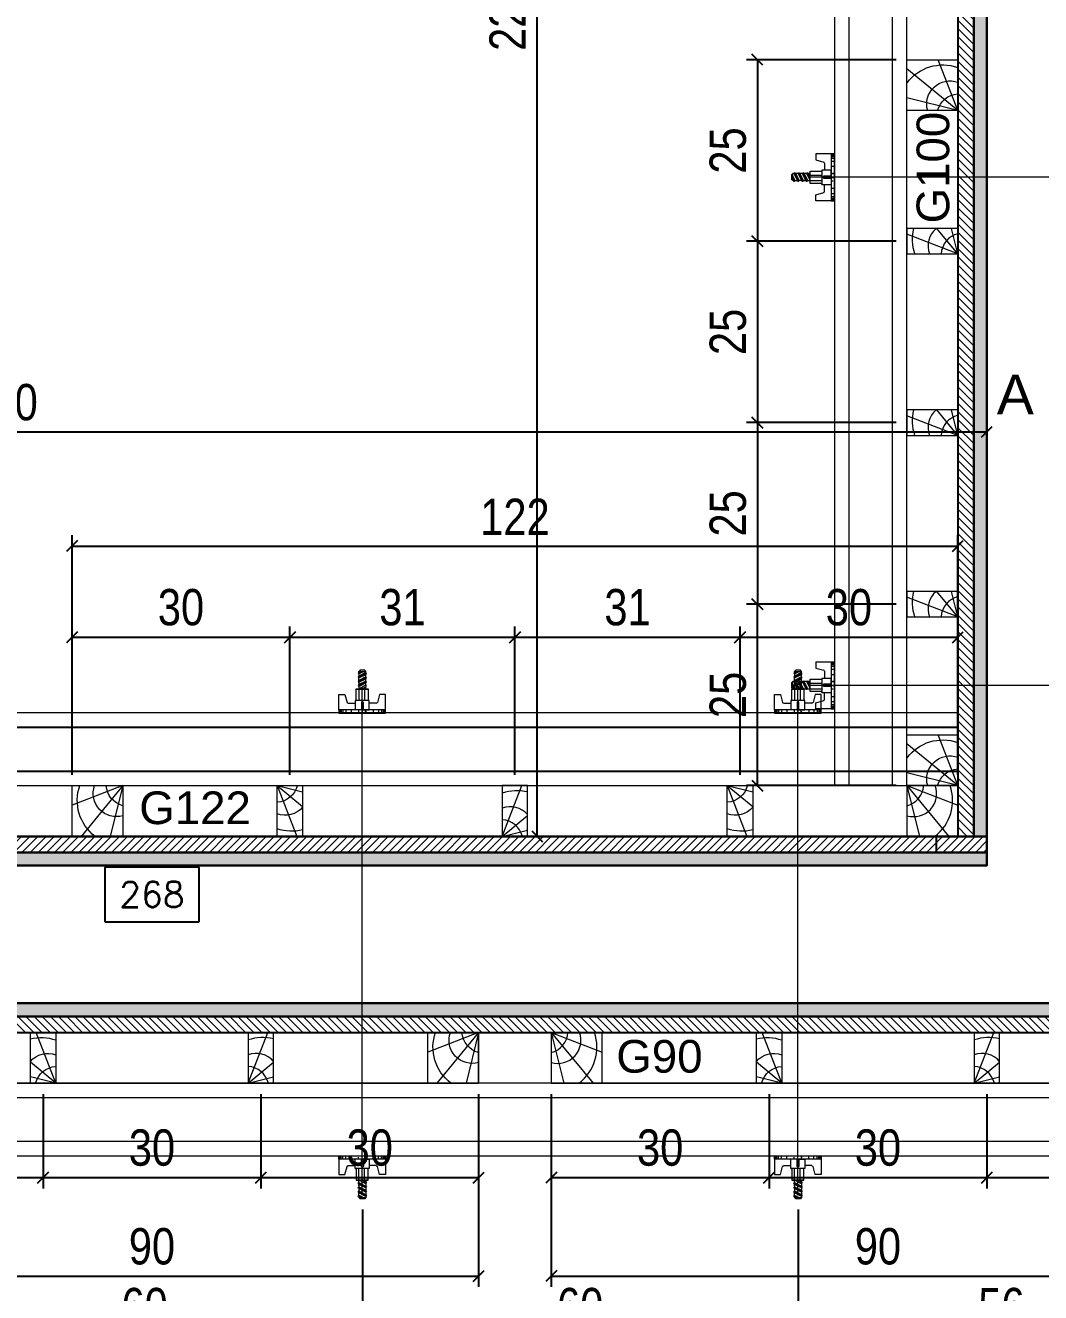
# Model space of a CAD drawing. Extents: x 2949 to 9203, y -16089 to 12527.
# Drawn here: x 5235.4 to 5515.1, y -9994.6 to -9645.4 of the extents above; entities that cross this region are included whole.
import ezdxf
from ezdxf.enums import TextEntityAlignment as Align

# ---------------------------------------------------------------- set-up
doc = ezdxf.new("R2010")
doc.units = 0
for name, color, linetype, lineweight in [('CONCRETO', 251, 'Continuous', 25), ('Hachura', 251, 'Continuous', 9), ('Madeira', 126, 'Continuous', 18), ('Perfil Metálico', 224, 'Continuous', 18), ('Texto Seção', 7, 'Continuous', 15)]:
    doc.layers.add(name, color=color, linetype=linetype, lineweight=lineweight)
for name, color, linetype in [('COTA', 241, 'Continuous'), ('MEIO_PONT', 93, 'Continuous'), ('Painéis', 200, 'Continuous'), ('SARRAFO', 251, 'Continuous'), ('TEXTO_GERAL', 7, 'Continuous')]:
    doc.layers.add(name, color=color, linetype=linetype)
doc.styles.add('ARIAL', font='arial.ttf')
doc.styles.add('COTA TECNICA 2X', font='techl___.ttf', dxfattribs={"height": 10})
doc.styles.add('ROMANS', font='romans.shx')
doc.styles.add('SANSSERIF', font='sas_____.pfb')
doc.dimstyles.new('Cota Seção interna', dxfattribs={"dimtxt": 7, "dimasz": 6, "dimexe": 0.18, "dimexo": 2, "dimgap": -4, "dimtad": 3, "dimdec": 1, "dimlfac": 0.5, "dimzin": 12, "dimdsep": 46, "dimtxsty": 'ROMANS', "dimblk": 'ARCHTICK', "dimcen": 0.09, "dimse1": 1, "dimse2": 1, "dimsd1": 1, "dimsd2": 1, "dimclrd": 180, "dimclre": 5, "dimclrt": 1, "dimadec": 0, "dimazin": 3, "dimtfac": 1, "dimtdec": 1, "dimtofl": 0, "dimtmove": 0, "dimatfit": 3, "dimldrblk": 'ARCHTICK', "dimfxl": 1, "dimtolj": 1, "dimtzin": 0, "dimarcsym": 0})
doc.dimstyles.new('SECAO PILAR', dxfattribs={"dimtxt": 10, "dimasz": 3, "dimexe": 3, "dimexo": 3, "dimgap": 3, "dimtad": 1, "dimdec": 1, "dimlfac": 0.5, "dimzin": 12, "dimdsep": 46, "dimtxsty": 'COTA TECNICA 2X', "dimblk1": 'OBLIQUE', "dimblk2": 'OBLIQUE', "dimsah": 1, "dimcen": 0.9, "dimclrd": 256, "dimclre": 256, "dimclrt": 256, "dimadec": 1, "dimazin": 3, "dimtfac": 1, "dimtdec": 1, "dimtmove": 0, "dimatfit": 3, "dimfxl": 1, "dimtolj": 1, "dimtzin": 12, "dimarcsym": 0})

# ---------------------------------------------------------------- blocks, each defined once
blk = doc.blocks.new('*D2998')
at = {"layer": 'COTA', "color": 180, "lineweight": -2, "transparency": 16777216}
for p, q in [((5283.3, -9877.39), (5257.3, -9877.39)), ((5257.3, -9877.39), (5257.3, -9892.39)), ((5283.3, -9892.39), (5283.3, -9877.39)), ((5257.3, -9892.39), (5283.3, -9892.39))]:
    blk.add_line(p, q, dxfattribs=at)
at = {"layer": 'Defpoints', "color": 0, "transparency": 16777216}
for p in [(5002.3, -9896.39), (5002.3, -9914.88), (5538.3, -9914.88)]:
    blk.add_point(p, dxfattribs=at)
at = {"layer": 'COTA', "color": 1, "transparency": 16777216, "insert": (5270.3, -9884.89), "char_height": 7, "attachment_point": 5, "style": 'ROMANS'}
blk.add_mtext('\\A1;268', dxfattribs=at)
blk = doc.blocks.new('_ArchTick')
at = {"color": 0, "linetype": 'ByBlock', "const_width": 0.15}
blk.add_lwpolyline([(-0.5, -0.5), (0.5, 0.5)], dxfattribs=at)
blk = doc.blocks.new('_Oblique')
at = {"color": 0, "linetype": 'ByBlock', "lineweight": -2}
blk.add_line((-0.5, -0.5), (0.5, 0.5), dxfattribs=at)
blk = doc.blocks.new('*D2985')
at = {"layer": 'COTA', "lineweight": -2, "transparency": 16777216}
for p, q in [((4980.3, -9925.88), (4980.3, -10027.03)), ((5560.3, -9925.88), (5560.3, -10027.03)), ((5560.3, -10024.03), (4980.3, -10024.03))]:
    blk.add_line(p, q, dxfattribs=at)
at = {"layer": 'Defpoints', "color": 0, "transparency": 16777216}
for p in [(4980.3, -9922.88), (5560.3, -9922.88), (4980.3, -10024.03)]:
    blk.add_point(p, dxfattribs=at)
at = {"layer": 'COTA', "lineweight": -2, "transparency": 16777216, "xscale": 3, "yscale": 3, "zscale": 3, "rotation": 180}
blk.add_blockref('_Oblique', (4980.3, -10024.03), dxfattribs=at)
at = {"layer": 'COTA', "lineweight": -2, "transparency": 16777216, "xscale": 3, "yscale": 3, "zscale": 3}
blk.add_blockref('_Oblique', (5560.3, -10024.03), dxfattribs=at)
at = {"layer": 'COTA', "transparency": 16777216, "insert": (5270.3, -10015.89), "char_height": 10, "attachment_point": 5, "style": 'COTA TECNICA 2X'}
blk.add_mtext('\\A1;290 PAINEL', dxfattribs=at)
blk = doc.blocks.new('*D2986')
at = {"layer": 'COTA', "lineweight": -2, "transparency": 16777216}
for p, q in [((4980.3, -9865.88), (4980.3, -9754.4)), ((5500.3, -9865.88), (5500.3, -9754.4)), ((4980.3, -9757.4), (5500.3, -9757.4))]:
    blk.add_line(p, q, dxfattribs=at)
at = {"layer": 'Defpoints', "color": 0, "transparency": 16777216}
for p in [(5500.3, -9757.4), (4980.3, -9868.88), (5500.3, -9868.88)]:
    blk.add_point(p, dxfattribs=at)
at = {"layer": 'COTA', "lineweight": -2, "transparency": 16777216, "xscale": 3, "yscale": 3, "zscale": 3, "rotation": 180}
blk.add_blockref('_Oblique', (4980.3, -9757.4), dxfattribs=at)
at = {"layer": 'COTA', "lineweight": -2, "transparency": 16777216, "xscale": 3, "yscale": 3, "zscale": 3}
blk.add_blockref('_Oblique', (5500.3, -9757.4), dxfattribs=at)
at = {"layer": 'COTA', "transparency": 16777216, "insert": (5229.3, -9749.3), "char_height": 10, "attachment_point": 5, "style": 'COTA TECNICA 2X'}
blk.add_mtext('\\A1;260', dxfattribs=at)
blk = doc.blocks.new('*D2988')
at = {"layer": 'COTA', "lineweight": -2, "transparency": 16777216}
for p, q in [((5497.3, -9416.88), (5373.43, -9416.88)), ((5376.43, -9868.88), (5376.43, -9416.88)), ((5497.3, -9868.88), (5373.43, -9868.88))]:
    blk.add_line(p, q, dxfattribs=at)
at = {"layer": 'Defpoints', "color": 0, "transparency": 16777216}
for p in [(5376.43, -9416.88), (5500.3, -9416.88), (5500.3, -9868.88)]:
    blk.add_point(p, dxfattribs=at)
at = {"layer": 'COTA', "lineweight": -2, "transparency": 16777216, "xscale": 3, "yscale": 3, "zscale": 3}
for p, rotation in [((5376.43, -9416.88), 90), ((5376.43, -9868.88), 270)]:
    blk.add_blockref('_Oblique', p, dxfattribs=dict(at, rotation=rotation))
at = {"layer": 'COTA', "transparency": 16777216, "insert": (5368.33, -9642.88), "char_height": 10, "attachment_point": 5, "rotation": 90, "style": 'COTA TECNICA 2X'}
blk.add_mtext('\\A1;226', dxfattribs=at)
blk = doc.blocks.new('PONTALETE')
at = {"layer": 'Madeira'}
for q in [(2.71, 7), (7, 5.76), (7, 1.74)]:
    blk.add_line((0, 0), q, dxfattribs=at)
blk.add_lwpolyline([(0, 0), (7, 0), (7, 7), (0, 7)], close=True, dxfattribs=at)
for centre, radius, start, end in [((2.04, 0.06), 6.23, 37.2818, 109.0913), ((1.09, 0.9), 3.19, 343.603, 109.9847), ((-0.21, -0.78), 3.09, 14.6322, 86.0383)]:
    blk.add_arc(centre, radius, start, end, dxfattribs=at)
blk = doc.blocks.new('MEIO PONTALETE')
at = {"layer": 'Madeira'}
for q in [(2.71, 7), (3.5, 2.88), (3.5, 0.87)]:
    blk.add_line((0, 0), q, dxfattribs=at)
blk.add_lwpolyline([(0, 0), (3.5, 0), (3.5, 7), (0, 7)], close=True, dxfattribs=at)
for centre, radius, start, end in [((2.04, 0.06), 6.23, 76.4499, 109.0913), ((1.09, 0.9), 3.19, 40.9063, 109.9847), ((-0.21, -0.78), 3.09, 14.6322, 86.0383)]:
    blk.add_arc(centre, radius, start, end, dxfattribs=at)
blk = doc.blocks.new('*D2935')
at = {"layer": 'COTA', "lineweight": -2, "transparency": 16777216}
for p, q in [((5180.3, -9939.88), (5180.3, -9965.91)), ((5240.3, -9939.88), (5240.3, -9965.91)), ((5180.3, -9962.91), (5240.3, -9962.91))]:
    blk.add_line(p, q, dxfattribs=at)
at = {"layer": 'Defpoints', "color": 0, "transparency": 16777216}
for p in [(5180.3, -9936.88), (5240.3, -9936.88), (5240.3, -9962.91)]:
    blk.add_point(p, dxfattribs=at)
at = {"layer": 'COTA', "lineweight": -2, "transparency": 16777216, "xscale": 3, "yscale": 3, "zscale": 3, "rotation": 180}
blk.add_blockref('_Oblique', (5180.3, -9962.91), dxfattribs=at)
at = {"layer": 'COTA', "lineweight": -2, "transparency": 16777216, "xscale": 3, "yscale": 3, "zscale": 3}
blk.add_blockref('_Oblique', (5240.3, -9962.91), dxfattribs=at)
at = {"layer": 'COTA', "transparency": 16777216, "insert": (5210.3, -9954.69), "char_height": 10, "attachment_point": 5, "style": 'COTA TECNICA 2X'}
blk.add_mtext('\\A1;30', dxfattribs=at)
blk = doc.blocks.new('*D2936')
at = {"layer": 'COTA', "lineweight": -2, "transparency": 16777216}
for p, q in [((5240.3, -9939.88), (5240.3, -9965.91)), ((5300.3, -9939.88), (5300.3, -9965.91)), ((5240.3, -9962.91), (5300.3, -9962.91))]:
    blk.add_line(p, q, dxfattribs=at)
at = {"layer": 'Defpoints', "color": 0, "transparency": 16777216}
for p in [(5240.3, -9936.88), (5300.3, -9936.88), (5300.3, -9962.91)]:
    blk.add_point(p, dxfattribs=at)
at = {"layer": 'COTA', "lineweight": -2, "transparency": 16777216, "xscale": 3, "yscale": 3, "zscale": 3, "rotation": 180}
blk.add_blockref('_Oblique', (5240.3, -9962.91), dxfattribs=at)
at = {"layer": 'COTA', "lineweight": -2, "transparency": 16777216, "xscale": 3, "yscale": 3, "zscale": 3}
blk.add_blockref('_Oblique', (5300.3, -9962.91), dxfattribs=at)
at = {"layer": 'COTA', "transparency": 16777216, "insert": (5270.3, -9954.69), "char_height": 10, "attachment_point": 5, "style": 'COTA TECNICA 2X'}
blk.add_mtext('\\A1;30', dxfattribs=at)
blk = doc.blocks.new('*D2937')
at = {"layer": 'COTA', "lineweight": -2, "transparency": 16777216}
for p, q in [((5300.3, -9939.88), (5300.3, -9965.91)), ((5360.3, -9939.88), (5360.3, -9965.91)), ((5300.3, -9962.91), (5360.3, -9962.91))]:
    blk.add_line(p, q, dxfattribs=at)
at = {"layer": 'Defpoints', "color": 0, "transparency": 16777216}
for p in [(5300.3, -9936.88), (5360.3, -9936.88), (5360.3, -9962.91)]:
    blk.add_point(p, dxfattribs=at)
at = {"layer": 'COTA', "lineweight": -2, "transparency": 16777216, "xscale": 3, "yscale": 3, "zscale": 3, "rotation": 180}
blk.add_blockref('_Oblique', (5300.3, -9962.91), dxfattribs=at)
at = {"layer": 'COTA', "lineweight": -2, "transparency": 16777216, "xscale": 3, "yscale": 3, "zscale": 3}
blk.add_blockref('_Oblique', (5360.3, -9962.91), dxfattribs=at)
at = {"layer": 'COTA', "transparency": 16777216, "insert": (5330.3, -9954.69), "char_height": 10, "attachment_point": 5, "style": 'COTA TECNICA 2X'}
blk.add_mtext('\\A1;30', dxfattribs=at)
blk = doc.blocks.new('*D2938')
at = {"layer": 'COTA', "lineweight": -2, "transparency": 16777216}
for p, q in [((5180.3, -9939.88), (5180.3, -9993.02)), ((5360.3, -9939.88), (5360.3, -9993.02)), ((5180.3, -9990.02), (5360.3, -9990.02))]:
    blk.add_line(p, q, dxfattribs=at)
at = {"layer": 'Defpoints', "color": 0, "transparency": 16777216}
for p in [(5180.3, -9936.88), (5360.3, -9936.88), (5360.3, -9990.02)]:
    blk.add_point(p, dxfattribs=at)
at = {"layer": 'COTA', "lineweight": -2, "transparency": 16777216, "xscale": 3, "yscale": 3, "zscale": 3, "rotation": 180}
blk.add_blockref('_Oblique', (5180.3, -9990.02), dxfattribs=at)
at = {"layer": 'COTA', "lineweight": -2, "transparency": 16777216, "xscale": 3, "yscale": 3, "zscale": 3}
blk.add_blockref('_Oblique', (5360.3, -9990.02), dxfattribs=at)
at = {"layer": 'COTA', "transparency": 16777216, "insert": (5270.3, -9981.89), "char_height": 10, "attachment_point": 5, "style": 'COTA TECNICA 2X'}
blk.add_mtext('\\A1;90', dxfattribs=at)
blk = doc.blocks.new('*D2939')
at = {"layer": 'COTA', "lineweight": -2, "transparency": 16777216}
for p, q in [((5380.3, -9939.88), (5380.3, -9965.91)), ((5440.3, -9939.88), (5440.3, -9965.91)), ((5380.3, -9962.91), (5440.3, -9962.91))]:
    blk.add_line(p, q, dxfattribs=at)
at = {"layer": 'Defpoints', "color": 0, "transparency": 16777216}
for p in [(5380.3, -9936.88), (5440.3, -9936.88), (5440.3, -9962.91)]:
    blk.add_point(p, dxfattribs=at)
at = {"layer": 'COTA', "lineweight": -2, "transparency": 16777216, "xscale": 3, "yscale": 3, "zscale": 3, "rotation": 180}
blk.add_blockref('_Oblique', (5380.3, -9962.91), dxfattribs=at)
at = {"layer": 'COTA', "lineweight": -2, "transparency": 16777216, "xscale": 3, "yscale": 3, "zscale": 3}
blk.add_blockref('_Oblique', (5440.3, -9962.91), dxfattribs=at)
at = {"layer": 'COTA', "transparency": 16777216, "insert": (5410.3, -9954.69), "char_height": 10, "attachment_point": 5, "style": 'COTA TECNICA 2X'}
blk.add_mtext('\\A1;30', dxfattribs=at)
blk = doc.blocks.new('*D2940')
at = {"layer": 'COTA', "lineweight": -2, "transparency": 16777216}
for p, q in [((5440.3, -9939.88), (5440.3, -9965.91)), ((5500.3, -9939.88), (5500.3, -9965.91)), ((5440.3, -9962.91), (5500.3, -9962.91))]:
    blk.add_line(p, q, dxfattribs=at)
at = {"layer": 'Defpoints', "color": 0, "transparency": 16777216}
for p in [(5440.3, -9936.88), (5500.3, -9936.88), (5500.3, -9962.91)]:
    blk.add_point(p, dxfattribs=at)
at = {"layer": 'COTA', "lineweight": -2, "transparency": 16777216, "xscale": 3, "yscale": 3, "zscale": 3, "rotation": 180}
blk.add_blockref('_Oblique', (5440.3, -9962.91), dxfattribs=at)
at = {"layer": 'COTA', "lineweight": -2, "transparency": 16777216, "xscale": 3, "yscale": 3, "zscale": 3}
blk.add_blockref('_Oblique', (5500.3, -9962.91), dxfattribs=at)
at = {"layer": 'COTA', "transparency": 16777216, "insert": (5470.3, -9954.69), "char_height": 10, "attachment_point": 5, "style": 'COTA TECNICA 2X'}
blk.add_mtext('\\A1;30', dxfattribs=at)
blk = doc.blocks.new('*D2941')
at = {"layer": 'COTA', "lineweight": -2, "transparency": 16777216}
for p, q in [((5500.3, -9939.88), (5500.3, -9965.91)), ((5560.3, -9939.88), (5560.3, -9965.91)), ((5500.3, -9962.91), (5560.3, -9962.91))]:
    blk.add_line(p, q, dxfattribs=at)
at = {"layer": 'Defpoints', "color": 0, "transparency": 16777216}
for p in [(5500.3, -9936.88), (5560.3, -9936.88), (5560.3, -9962.91)]:
    blk.add_point(p, dxfattribs=at)
at = {"layer": 'COTA', "lineweight": -2, "transparency": 16777216, "xscale": 3, "yscale": 3, "zscale": 3, "rotation": 180}
blk.add_blockref('_Oblique', (5500.3, -9962.91), dxfattribs=at)
at = {"layer": 'COTA', "lineweight": -2, "transparency": 16777216, "xscale": 3, "yscale": 3, "zscale": 3}
blk.add_blockref('_Oblique', (5560.3, -9962.91), dxfattribs=at)
at = {"layer": 'COTA', "transparency": 16777216, "insert": (5530.3, -9954.69), "char_height": 10, "attachment_point": 5, "style": 'COTA TECNICA 2X'}
blk.add_mtext('\\A1;30', dxfattribs=at)
blk = doc.blocks.new('*D2942')
at = {"layer": 'COTA', "lineweight": -2, "transparency": 16777216}
for p, q in [((5380.3, -9939.88), (5380.3, -9993.02)), ((5560.3, -9939.88), (5560.3, -9993.02)), ((5380.3, -9990.02), (5560.3, -9990.02))]:
    blk.add_line(p, q, dxfattribs=at)
at = {"layer": 'Defpoints', "color": 0, "transparency": 16777216}
for p in [(5380.3, -9936.88), (5560.3, -9936.88), (5560.3, -9990.02)]:
    blk.add_point(p, dxfattribs=at)
at = {"layer": 'COTA', "lineweight": -2, "transparency": 16777216, "xscale": 3, "yscale": 3, "zscale": 3, "rotation": 180}
blk.add_blockref('_Oblique', (5380.3, -9990.02), dxfattribs=at)
at = {"layer": 'COTA', "lineweight": -2, "transparency": 16777216, "xscale": 3, "yscale": 3, "zscale": 3}
blk.add_blockref('_Oblique', (5560.3, -9990.02), dxfattribs=at)
at = {"layer": 'COTA', "transparency": 16777216, "insert": (5470.3, -9981.89), "char_height": 10, "attachment_point": 5, "style": 'COTA TECNICA 2X'}
blk.add_mtext('\\A1;90', dxfattribs=at)
blk = doc.blocks.new('*D2943')
at = {"layer": 'COTA', "lineweight": -2, "transparency": 16777216}
for p, q in [((5248.3, -9851.88), (5248.3, -9811.01)), ((5308.3, -9851.88), (5308.3, -9811.01)), ((5248.3, -9814.01), (5308.3, -9814.01))]:
    blk.add_line(p, q, dxfattribs=at)
at = {"layer": 'Defpoints', "color": 0, "transparency": 16777216}
for p in [(5308.3, -9814.01), (5248.3, -9854.88), (5308.3, -9854.88)]:
    blk.add_point(p, dxfattribs=at)
at = {"layer": 'COTA', "lineweight": -2, "transparency": 16777216, "xscale": 3, "yscale": 3, "zscale": 3, "rotation": 180}
blk.add_blockref('_Oblique', (5248.3, -9814.01), dxfattribs=at)
at = {"layer": 'COTA', "lineweight": -2, "transparency": 16777216, "xscale": 3, "yscale": 3, "zscale": 3}
blk.add_blockref('_Oblique', (5308.3, -9814.01), dxfattribs=at)
at = {"layer": 'COTA', "transparency": 16777216, "insert": (5278.3, -9805.79), "char_height": 10, "attachment_point": 5, "style": 'COTA TECNICA 2X'}
blk.add_mtext('\\A1;30', dxfattribs=at)
blk = doc.blocks.new('*D2919')
at = {"layer": 'COTA', "lineweight": -2, "transparency": 16777216}
for p, q in [((5308.3, -9851.88), (5308.3, -9811.01)), ((5370.3, -9851.88), (5370.3, -9811.01)), ((5308.3, -9814.01), (5370.3, -9814.01))]:
    blk.add_line(p, q, dxfattribs=at)
at = {"layer": 'Defpoints', "color": 0, "transparency": 16777216}
for p in [(5370.3, -9814.01), (5308.3, -9854.88), (5370.3, -9854.88)]:
    blk.add_point(p, dxfattribs=at)
at = {"layer": 'COTA', "lineweight": -2, "transparency": 16777216, "xscale": 3, "yscale": 3, "zscale": 3, "rotation": 180}
blk.add_blockref('_Oblique', (5308.3, -9814.01), dxfattribs=at)
at = {"layer": 'COTA', "lineweight": -2, "transparency": 16777216, "xscale": 3, "yscale": 3, "zscale": 3}
blk.add_blockref('_Oblique', (5370.3, -9814.01), dxfattribs=at)
at = {"layer": 'COTA', "transparency": 16777216, "insert": (5339.3, -9805.79), "char_height": 10, "attachment_point": 5, "style": 'COTA TECNICA 2X'}
blk.add_mtext('\\A1;31', dxfattribs=at)
blk = doc.blocks.new('*D2920')
at = {"layer": 'COTA', "lineweight": -2, "transparency": 16777216}
for p, q in [((5370.3, -9851.88), (5370.3, -9811.01)), ((5432.3, -9851.88), (5432.3, -9811.01)), ((5370.3, -9814.01), (5432.3, -9814.01))]:
    blk.add_line(p, q, dxfattribs=at)
at = {"layer": 'Defpoints', "color": 0, "transparency": 16777216}
for p in [(5432.3, -9814.01), (5370.3, -9854.88), (5432.3, -9854.88)]:
    blk.add_point(p, dxfattribs=at)
at = {"layer": 'COTA', "lineweight": -2, "transparency": 16777216, "xscale": 3, "yscale": 3, "zscale": 3, "rotation": 180}
blk.add_blockref('_Oblique', (5370.3, -9814.01), dxfattribs=at)
at = {"layer": 'COTA', "lineweight": -2, "transparency": 16777216, "xscale": 3, "yscale": 3, "zscale": 3}
blk.add_blockref('_Oblique', (5432.3, -9814.01), dxfattribs=at)
at = {"layer": 'COTA', "transparency": 16777216, "insert": (5401.3, -9805.79), "char_height": 10, "attachment_point": 5, "style": 'COTA TECNICA 2X'}
blk.add_mtext('\\A1;31', dxfattribs=at)
blk = doc.blocks.new('*D2921')
at = {"layer": 'COTA', "lineweight": -2, "transparency": 16777216}
for p, q in [((5432.3, -9851.88), (5432.3, -9811.01)), ((5492.3, -9851.88), (5492.3, -9811.01)), ((5432.3, -9814.01), (5492.3, -9814.01))]:
    blk.add_line(p, q, dxfattribs=at)
at = {"layer": 'Defpoints', "color": 0, "transparency": 16777216}
for p in [(5492.3, -9814.01), (5432.3, -9854.88), (5492.3, -9854.88)]:
    blk.add_point(p, dxfattribs=at)
at = {"layer": 'COTA', "lineweight": -2, "transparency": 16777216, "xscale": 3, "yscale": 3, "zscale": 3, "rotation": 180}
blk.add_blockref('_Oblique', (5432.3, -9814.01), dxfattribs=at)
at = {"layer": 'COTA', "lineweight": -2, "transparency": 16777216, "xscale": 3, "yscale": 3, "zscale": 3}
blk.add_blockref('_Oblique', (5492.3, -9814.01), dxfattribs=at)
at = {"layer": 'COTA', "transparency": 16777216, "insert": (5462.3, -9805.79), "char_height": 10, "attachment_point": 5, "style": 'COTA TECNICA 2X'}
blk.add_mtext('\\A1;30', dxfattribs=at)
blk = doc.blocks.new('*D2922')
at = {"layer": 'COTA', "lineweight": -2, "transparency": 16777216}
for p, q in [((5248.3, -9851.88), (5248.3, -9785.89)), ((5492.3, -9851.88), (5492.3, -9785.89)), ((5248.3, -9788.89), (5492.3, -9788.89))]:
    blk.add_line(p, q, dxfattribs=at)
at = {"layer": 'Defpoints', "color": 0, "transparency": 16777216}
for p in [(5492.3, -9788.89), (5248.3, -9854.88), (5492.3, -9854.88)]:
    blk.add_point(p, dxfattribs=at)
at = {"layer": 'COTA', "lineweight": -2, "transparency": 16777216, "xscale": 3, "yscale": 3, "zscale": 3, "rotation": 180}
blk.add_blockref('_Oblique', (5248.3, -9788.89), dxfattribs=at)
at = {"layer": 'COTA', "lineweight": -2, "transparency": 16777216, "xscale": 3, "yscale": 3, "zscale": 3}
blk.add_blockref('_Oblique', (5492.3, -9788.89), dxfattribs=at)
at = {"layer": 'COTA', "transparency": 16777216, "insert": (5370.3, -9780.83), "char_height": 10, "attachment_point": 5, "style": 'COTA TECNICA 2X'}
blk.add_mtext('\\A1;122', dxfattribs=at)
blk = doc.blocks.new('*D2970')
at = {"layer": 'COTA', "linetype": 'ByBlock', "lineweight": -2, "transparency": 16777216}
for p, q in [((5475.3, -9654.88), (5434.1, -9654.88)), ((5437.1, -9654.88), (5437.1, -9704.88)), ((5475.3, -9704.88), (5434.1, -9704.88))]:
    blk.add_line(p, q, dxfattribs=at)
at = {"layer": 'Defpoints', "color": 0, "linetype": 'ByBlock', "transparency": 16777216}
for p in [(5478.3, -9654.88), (5437.1, -9704.88), (5478.3, -9704.88)]:
    blk.add_point(p, dxfattribs=at)
at = {"layer": 'COTA', "linetype": 'ByBlock', "lineweight": -2, "transparency": 16777216, "xscale": 3, "yscale": 3, "zscale": 3}
for p, rotation in [((5437.1, -9654.88), 90), ((5437.1, -9704.88), 270)]:
    blk.add_blockref('_Oblique', p, dxfattribs=dict(at, rotation=rotation))
at = {"layer": 'COTA', "linetype": 'ByBlock', "transparency": 16777216, "insert": (5428.99, -9679.88), "char_height": 10, "attachment_point": 5, "rotation": 90, "style": 'COTA TECNICA 2X'}
blk.add_mtext('\\A1;25', dxfattribs=at)
blk = doc.blocks.new('*D2971')
at = {"layer": 'COTA', "linetype": 'ByBlock', "lineweight": -2, "transparency": 16777216}
for p, q in [((5475.3, -9704.88), (5434.1, -9704.88)), ((5437.1, -9704.88), (5437.1, -9754.88)), ((5475.3, -9754.88), (5434.1, -9754.88))]:
    blk.add_line(p, q, dxfattribs=at)
at = {"layer": 'Defpoints', "color": 0, "linetype": 'ByBlock', "transparency": 16777216}
for p in [(5478.3, -9704.88), (5437.1, -9754.88), (5478.3, -9754.88)]:
    blk.add_point(p, dxfattribs=at)
at = {"layer": 'COTA', "linetype": 'ByBlock', "lineweight": -2, "transparency": 16777216, "xscale": 3, "yscale": 3, "zscale": 3}
for p, rotation in [((5437.1, -9704.88), 90), ((5437.1, -9754.88), 270)]:
    blk.add_blockref('_Oblique', p, dxfattribs=dict(at, rotation=rotation))
at = {"layer": 'COTA', "linetype": 'ByBlock', "transparency": 16777216, "insert": (5428.99, -9729.88), "char_height": 10, "attachment_point": 5, "rotation": 90, "style": 'COTA TECNICA 2X'}
blk.add_mtext('\\A1;25', dxfattribs=at)
blk = doc.blocks.new('*D2972')
at = {"layer": 'COTA', "linetype": 'ByBlock', "lineweight": -2, "transparency": 16777216}
for p, q in [((5475.3, -9754.88), (5434.1, -9754.88)), ((5437.1, -9754.88), (5437.1, -9804.88)), ((5475.3, -9804.88), (5434.1, -9804.88))]:
    blk.add_line(p, q, dxfattribs=at)
at = {"layer": 'Defpoints', "color": 0, "linetype": 'ByBlock', "transparency": 16777216}
for p in [(5478.3, -9754.88), (5437.1, -9804.88), (5478.3, -9804.88)]:
    blk.add_point(p, dxfattribs=at)
at = {"layer": 'COTA', "linetype": 'ByBlock', "lineweight": -2, "transparency": 16777216, "xscale": 3, "yscale": 3, "zscale": 3}
for p, rotation in [((5437.1, -9754.88), 90), ((5437.1, -9804.88), 270)]:
    blk.add_blockref('_Oblique', p, dxfattribs=dict(at, rotation=rotation))
at = {"layer": 'COTA', "linetype": 'ByBlock', "transparency": 16777216, "insert": (5428.99, -9779.88), "char_height": 10, "attachment_point": 5, "rotation": 90, "style": 'COTA TECNICA 2X'}
blk.add_mtext('\\A1;25', dxfattribs=at)
blk = doc.blocks.new('*D2973')
at = {"layer": 'COTA', "linetype": 'ByBlock', "lineweight": -2, "transparency": 16777216}
for p, q in [((5475.3, -9804.88), (5434.1, -9804.88)), ((5437.1, -9854.88), (5437.1, -9804.88)), ((5475.3, -9854.88), (5434.1, -9854.88))]:
    blk.add_line(p, q, dxfattribs=at)
at = {"layer": 'Defpoints', "color": 0, "linetype": 'ByBlock', "transparency": 16777216}
for p in [(5437.1, -9804.88), (5478.3, -9804.88), (5478.3, -9854.88)]:
    blk.add_point(p, dxfattribs=at)
at = {"layer": 'COTA', "linetype": 'ByBlock', "lineweight": -2, "transparency": 16777216, "xscale": 3, "yscale": 3, "zscale": 3}
for p, rotation in [((5437.1, -9804.88), 90), ((5437.1, -9854.88), 270)]:
    blk.add_blockref('_Oblique', p, dxfattribs=dict(at, rotation=rotation))
at = {"layer": 'COTA', "linetype": 'ByBlock', "transparency": 16777216, "insert": (5428.99, -9829.88), "char_height": 10, "attachment_point": 5, "rotation": 90, "style": 'COTA TECNICA 2X'}
blk.add_mtext('\\A1;25', dxfattribs=at)
blk = doc.blocks.new('C')
at = {"layer": 'Hachura', "color": 0}
for p, q in [((0, 3.22), (0, -3.22)), ((0.45, 3.22), (0, 3.22)), ((0.46, 3.16), (0, 3.16)), ((0.46, 3.05), (0, 3.05)), ((0.46, 2.88), (0, 2.88)), ((0, 2.75), (0, -1.16)), ((0.46, 2.65), (0, 2.65)), ((0.46, 2.23), (0, 2.23)), ((0.45, -3.23), (0.45, 3.22)), ((0.45, 3.22), (2.58, 3.22)), ((1.35, 1.94), (1.35, 0.96)), ((2.58, 2.39), (1.47, 2.09)), ((2.58, 3.22), (2.58, 2.39)), ((0.46, 1.51), (0, 1.51)), ((0.39, 0.49), (0.17, 0.49)), ((1.74, 0.97), (0.45, 0.97)), ((1.45, 0.1), (0.45, 0.1)), ((1.74, -0.97), (1.74, 0.97)), ((1.74, 0.97), (1.74, 0.84)), ((1.74, 0.97), (1.74, 0.84)), ((1.74, 0.84), (3.35, 0.84)), ((3.35, 0.45), (1.74, 0.45)), ((3.32, 0.84), (3.32, -0.84)), ((3.35, 0.84), (3.35, -0.84)), ((3.68, 0.45), (3.35, 0.45)), ((3.84, -0.52), (3.35, 0.45)), ((3.35, 0.06), (3.67, -0.57)), ((3.68, 0.45), (4.16, -0.52)), ((3.72, 0.5), (4.25, -0.57)), ((4.37, -0.55), (3.83, 0.53)), ((4.15, 0.45), (3.93, 0.45)), ((4.42, -0.52), (3.93, 0.45)), ((4.15, 0.45), (4.26, 0.45)), ((4.26, 0.45), (4.74, -0.52)), ((4.3, 0.5), (4.83, -0.57)), ((4.95, -0.55), (4.41, 0.53)), ((4.51, 0.45), (4.84, 0.45)), ((5, -0.52), (4.51, 0.45)), ((4.84, 0.45), (5.32, -0.52)), ((4.88, 0.5), (5.41, -0.57)), ((5.53, -0.55), (4.99, 0.53)), ((5.58, -0.52), (5.09, 0.45)), ((5.42, 0.45), (5.09, 0.45)), ((5.58, -0.52), (5.09, 0.45)), ((5.42, 0.45), (5.74, -0.19)), ((5.46, 0.5), (5.74, -0.07)), ((5.74, 0.19), (5.57, 0.53)), ((5.74, 0.32), (5.68, 0.45)), ((5.68, 0.45), (5.74, 0.45)), ((5.74, 0.45), (5.9, 0.29)), ((5.74, 0.45), (5.74, -0.52)), ((5.9, -0.36), (5.9, 0.29)), ((0.45, 0), (0, 0)), ((0.46, -1.52), (0, -1.52)), ((0.08, -0.48), (0.29, -0.48)), ((0.29, -0.48), (0.4, -0.48)), ((0.45, 0), (0.45, -0.97)), ((0.45, -0.16), (1.45, -0.16)), ((0.45, -0.65), (0.45, -0.32)), ((0.45, -3.23), (0.45, -0.65)), ((0.45, -0.97), (1.74, -0.97)), ((1.35, -1.94), (1.35, -0.97)), ((3.35, -0.32), (1.74, -0.32)), ((3.35, -0.84), (1.74, -0.84)), ((3.35, -0.07), (3.58, -0.52)), ((3.35, -0.52), (3.58, -0.52)), ((3.84, -0.52), (4.16, -0.52)), ((4.42, -0.52), (4.74, -0.52)), ((4.63, -0.52), (4.74, -0.52)), ((5, -0.52), (5.32, -0.52)), ((5.58, -0.52), (5.74, -0.52)), ((5.74, -0.52), (5.9, -0.36)), ((5.74, -0.52), (5.74, -0.52)), ((0.46, -2.23), (0, -2.23)), ((0.46, -2.65), (0, -2.65)), ((0.46, -2.88), (0, -2.88)), ((0.46, -3.05), (0, -3.05)), ((0.46, -3.16), (0, -3.16)), ((0, -3.22), (2.57, -3.22)), ((2.58, -2.39), (1.47, -2.1)), ((2.58, -3.23), (2.58, -2.39))]:
    blk.add_line(p, q, dxfattribs=at)
for centre, radius, start, end in [((1.52, 1.94), 0.161, 104.7436, 180), ((1.44, -0.03), 0.129, 272.695, 87.305), ((3.81, 0.39), 0.143, 25.5688, 154.4312), ((4.39, 0.39), 0.143, 25.5688, 154.4312), ((4.97, 0.39), 0.143, 25.5688, 154.4312), ((5.55, 0.39), 0.143, 25.5688, 154.4312), ((0.17, -0.37), 0.174, 221.744, 317.8592), ((3.71, -0.4), 0.174, 222.1408, 318.256), ((4.29, -0.4), 0.174, 222.1408, 318.256), ((4.87, -0.4), 0.174, 222.1408, 318.256), ((5.45, -0.4), 0.174, 222.1408, 318.256), ((5.61, -0.4), 0.174, 317.8592, 318.256), ((1.52, -1.94), 0.161, 180, 255.2564)]:
    blk.add_arc(centre, radius, start, end, dxfattribs=at)
blk = doc.blocks.new('*D2977')
at = {"layer": 'COTA', "linetype": 'ByBlock', "lineweight": -2, "transparency": 16777216}
for p, q in [((5208.28, -9971.69), (5208.28, -10009.48)), ((5328.28, -9971.71), (5328.28, -10009.48)), ((5208.28, -10006.48), (5328.28, -10006.48))]:
    blk.add_line(p, q, dxfattribs=at)
at = {"layer": 'Defpoints', "color": 0, "linetype": 'ByBlock', "transparency": 16777216}
for p in [(5208.28, -9968.69), (5328.28, -9968.71), (5328.28, -10006.48)]:
    blk.add_point(p, dxfattribs=at)
at = {"layer": 'COTA', "linetype": 'ByBlock', "lineweight": -2, "transparency": 16777216, "xscale": 3, "yscale": 3, "zscale": 3, "rotation": 180}
blk.add_blockref('_Oblique', (5208.28, -10006.48), dxfattribs=at)
at = {"layer": 'COTA', "linetype": 'ByBlock', "lineweight": -2, "transparency": 16777216, "xscale": 3, "yscale": 3, "zscale": 3}
blk.add_blockref('_Oblique', (5328.28, -10006.48), dxfattribs=at)
at = {"layer": 'COTA', "linetype": 'ByBlock', "transparency": 16777216, "insert": (5268.28, -9998.38), "char_height": 10, "attachment_point": 5, "style": 'COTA TECNICA 2X'}
blk.add_mtext('\\A1;60', dxfattribs=at)
blk = doc.blocks.new('*D2978')
at = {"layer": 'COTA', "linetype": 'ByBlock', "lineweight": -2, "transparency": 16777216}
for p, q in [((5328.28, -9971.71), (5328.28, -10009.48)), ((5448.28, -9971.71), (5448.28, -10009.48)), ((5328.28, -10006.48), (5448.28, -10006.48))]:
    blk.add_line(p, q, dxfattribs=at)
at = {"layer": 'Defpoints', "color": 0, "linetype": 'ByBlock', "transparency": 16777216}
for p in [(5328.28, -9968.71), (5448.28, -9968.71), (5448.28, -10006.48)]:
    blk.add_point(p, dxfattribs=at)
at = {"layer": 'COTA', "linetype": 'ByBlock', "lineweight": -2, "transparency": 16777216, "xscale": 3, "yscale": 3, "zscale": 3, "rotation": 180}
blk.add_blockref('_Oblique', (5328.28, -10006.48), dxfattribs=at)
at = {"layer": 'COTA', "linetype": 'ByBlock', "lineweight": -2, "transparency": 16777216, "xscale": 3, "yscale": 3, "zscale": 3}
blk.add_blockref('_Oblique', (5448.28, -10006.48), dxfattribs=at)
at = {"layer": 'COTA', "linetype": 'ByBlock', "transparency": 16777216, "insert": (5388.28, -9998.38), "char_height": 10, "attachment_point": 5, "style": 'COTA TECNICA 2X'}
blk.add_mtext('\\A1;60', dxfattribs=at)
blk = doc.blocks.new('*D2979')
at = {"layer": 'COTA', "linetype": 'ByBlock', "lineweight": -2, "transparency": 16777216}
for p, q in [((5560.34, -9419.88), (5560.34, -10009.48)), ((5448.28, -9971.71), (5448.28, -10009.48)), ((5448.28, -10006.48), (5560.34, -10006.48))]:
    blk.add_line(p, q, dxfattribs=at)
at = {"layer": 'Defpoints', "color": 0, "linetype": 'ByBlock', "transparency": 16777216}
for p in [(5560.34, -9416.88), (5448.28, -9968.71), (5560.34, -10006.48)]:
    blk.add_point(p, dxfattribs=at)
at = {"layer": 'COTA', "linetype": 'ByBlock', "lineweight": -2, "transparency": 16777216, "xscale": 3, "yscale": 3, "zscale": 3, "rotation": 180}
blk.add_blockref('_Oblique', (5448.28, -10006.48), dxfattribs=at)
at = {"layer": 'COTA', "linetype": 'ByBlock', "lineweight": -2, "transparency": 16777216, "xscale": 3, "yscale": 3, "zscale": 3}
blk.add_blockref('_Oblique', (5560.34, -10006.48), dxfattribs=at)
at = {"layer": 'COTA', "linetype": 'ByBlock', "transparency": 16777216, "insert": (5504.31, -9998.37), "char_height": 10, "attachment_point": 5, "style": 'COTA TECNICA 2X'}
blk.add_mtext('\\A1;56', dxfattribs=at)

msp = doc.modelspace()

# ---------------------------------------------------------------- hatches: boundary and pattern name
at = {"layer": 'Hachura'}
h = msp.add_hatch(dxfattribs=at)
h.set_pattern_fill('ANSI31', color=256, scale=0.5, angle=270, style=0)
h.set_pattern_definition([(315, (29080.522, -18794.224), (1.12253202, 1.12253202), [])])
h.paths.add_polyline_path([(5496.7, -9868.88), (5492.3, -9868.88), (5492.3, -9416.88), (5496.7, -9416.88)])
h = msp.add_hatch(color=256, dxfattribs=at)
h.dxf.hatch_style = 1
h.paths.add_polyline_path([(5500.3, -9868.88), (5500.3, -9416.88), (5496.7, -9416.88), (5496.7, -9868.88)])
h = msp.add_hatch(dxfattribs=at)
h.set_pattern_fill('ANSI31', color=256, scale=0.5, angle=360, style=0)
h.set_pattern_definition([(45, (15384.6657, 13410.536), (-1.12253202, 1.12253202), [])])
h.paths.add_polyline_path([(4980.3, -9873.28), (4980.3, -9868.88), (5500.3, -9868.88), (5500.3, -9873.28)])
h = msp.add_hatch(color=256, dxfattribs=at)
h.dxf.hatch_style = 1
h.paths.add_polyline_path([(4980.3, -9876.88), (5500.3, -9876.88), (5500.3, -9873.28), (4980.3, -9873.28)])
h = msp.add_hatch(color=256, dxfattribs=at)
h.dxf.hatch_style = 1
h.paths.add_polyline_path([(5560.3, -9918.48), (5560.3, -9914.88), (4980.3, -9914.88), (4980.3, -9918.48)])
h = msp.add_hatch(dxfattribs=at)
h.set_pattern_fill('ANSI31', color=256, scale=0.5, angle=270, style=0)
h.set_pattern_definition([(315, (-2381.0758, -20563.175), (1.12253202, 1.12253202), [])])
h.paths.add_polyline_path([(4980.3, -9922.88), (4980.3, -9918.48), (5560.3, -9918.48), (5560.3, -9922.88)])

# ---------------------------------------------------------------- linework, layer by layer
at = {"layer": 'CONCRETO', "color": 2}
msp.add_lwpolyline([(5538.3, -9438.88), (5500.3, -9438.88), (5500.3, -9876.88), (5002.3, -9876.88), (5002.3, -9914.88), (5538.3, -9914.88)], close=True, dxfattribs=at)
at = {"layer": 'Hachura'}
for p, q in [((5591.08, -9687.28), (5451.28, -9687.27)), ((5328.21, -9967.71), (5328.22, -9827.91)), ((5448.21, -9967.71), (5448.22, -9827.91)), ((5591.08, -9827.28), (5451.28, -9827.27))]:
    msp.add_line(p, q, dxfattribs=at)
at = {"layer": 'Madeira'}
for points in [[(5478.3, -9654.88), (5492.3, -9654.88), (5492.3, -9854.88), (5478.3, -9854.88)], [(5248.3, -9868.88), (5248.3, -9854.88), (5492.3, -9854.88), (5492.3, -9868.88)], [(5560.3, -9922.88), (5560.3, -9936.88), (4980.3, -9936.88), (4980.3, -9922.88)], [(5180.3, -9922.88), (5180.3, -9936.88), (5360.3, -9936.88), (5360.3, -9922.88)], [(5380.3, -9922.88), (5380.3, -9936.88), (5560.3, -9936.88), (5560.3, -9922.88)]]:
    msp.add_lwpolyline(points, close=True, dxfattribs=at)
at = {"layer": 'Painéis'}
for points in [[(5500.3, -9868.88), (5500.3, -9416.88), (5496.7, -9416.88), (5496.7, -9868.88)], [(4980.3, -9876.88), (5500.3, -9876.88), (5500.3, -9873.28), (4980.3, -9873.28)], [(5560.3, -9918.48), (5560.3, -9914.88), (4980.3, -9914.88), (4980.3, -9918.48)]]:
    msp.add_lwpolyline(points, close=True, dxfattribs=at)
at = {"layer": 'Perfil Metálico'}
for points in [[(5458.3, -9854.88), (5478.3, -9854.88), (5478.3, -9392.52), (5458.3, -9392.52)], [(5474.3, -9392.52), (5462.3, -9392.52), (5462.3, -9854.88), (5474.3, -9854.88)], [(4948.36, -9834.88), (4948.36, -9854.88), (5492.3, -9854.88), (5492.3, -9834.88)], [(4948.36, -9936.88), (4948.36, -9956.88), (5598.62, -9956.88), (5598.62, -9936.88)], [(5598.62, -9952.88), (5598.62, -9940.88), (4948.36, -9940.88), (4948.36, -9952.88)]]:
    msp.add_lwpolyline(points, close=True, dxfattribs=at)
at = {"layer": 'SARRAFO'}
msp.add_line((5486.3, -9868.88), (5486.3, -9873.28), dxfattribs=at)
for points in [[(5496.7, -9868.88), (5496.7, -9416.88), (5492.3, -9416.88), (5492.3, -9868.88)], [(5492.3, -9850.88), (5492.3, -9838.88), (4948.36, -9838.88), (4948.36, -9850.88)], [(5500.3, -9868.88), (4980.3, -9868.88), (4980.3, -9873.28), (5500.3, -9873.28)], [(5500.3, -9868.88), (5500.3, -9873.28), (4980.3, -9873.28), (4980.3, -9868.88)], [(5560.3, -9918.48), (4980.3, -9918.48), (4980.3, -9922.88), (5560.3, -9922.88)], [(5560.3, -9918.48), (4980.3, -9918.48), (4980.3, -9922.88), (5560.3, -9922.88)]]:
    msp.add_lwpolyline(points, close=True, dxfattribs=at)

# ---------------------------------------------------------------- block references
at = {"layer": 'Hachura', "linetype": 'Continuous', "yscale": 2, "zscale": 2}
for p, xscale, rotation in [((5458.3, -9687.28), 2, 180), ((5328.21, -9834.91), 2, 90.00000000000001), ((5448.21, -9834.91), 2, 90.00000000000001), ((5458.3, -9827.28), 2, 180), ((5328.21, -9956.91), -2, 90), ((5448.21, -9956.91), -2, 90)]:
    msp.add_blockref('C', p, dxfattribs=dict(at, xscale=xscale, rotation=rotation))
at = {"layer": 'Madeira'}
for name, p, xscale, yscale, zscale, rotation in [('PONTALETE', (5262.3, -9854.88), -2, 2, 2, 90), ('MEIO PONTALETE', (5304.8, -9854.88), -1.999999997962732, 1.999999997962732, 1.999999997962732, 180), ('MEIO PONTALETE', (5428.8, -9854.88), -1.999999997962732, 1.999999997962732, 1.999999997962732, 180), ('PONTALETE', (5478.3, -9854.88), 2, 2, 2, 270)]:
    msp.add_blockref(name, p, dxfattribs=dict(at, xscale=xscale, yscale=yscale, zscale=zscale, rotation=rotation))
at = {"layer": 'Madeira', "xscale": 1.999999997962732, "yscale": 1.999999997962732, "zscale": 1.999999997962732}
msp.add_blockref('MEIO PONTALETE', (5366.8, -9868.88), dxfattribs=at)
at = {"layer": 'MEIO_PONT'}
for name, p, xscale, yscale, zscale in [('PONTALETE', (5492.3, -9668.88), -2, 2, 2), ('PONTALETE', (5492.3, -9854.88), -2, 2, 2), ('MEIO PONTALETE', (5243.8, -9936.88), -1.999999997962732, 1.999999997962732, 1.999999997962732), ('MEIO PONTALETE', (5296.8, -9936.88), 1.999999997962732, 1.999999997962732, 1.999999997962732), ('MEIO PONTALETE', (5443.8, -9936.88), -1.999999997962732, 1.999999997962732, 1.999999997962732), ('MEIO PONTALETE', (5496.8, -9936.88), 1.999999997962732, 1.999999997962732, 1.999999997962732)]:
    msp.add_blockref(name, p, dxfattribs=dict(at, xscale=xscale, yscale=yscale, zscale=zscale))
for name, p, xscale, yscale, zscale, rotation in [('MEIO PONTALETE', (5492.3, -9708.38), 1.999999997962732, 1.999999997962732, 1.999999997962732, 90.00000000000001), ('MEIO PONTALETE', (5492.3, -9758.38), 1.999999997962732, 1.999999997962732, 1.999999997962732, 90.00000000000001), ('MEIO PONTALETE', (5492.3, -9808.38), 1.999999997962732, 1.999999997962732, 1.999999997962732, 90.00000000000001), ('PONTALETE', (5360.3, -9922.88), -2, 2, 2, 90.00000000000007), ('PONTALETE', (5380.3, -9922.88), 2, 2, 2, 270)]:
    msp.add_blockref(name, p, dxfattribs=dict(at, xscale=xscale, yscale=yscale, zscale=zscale, rotation=rotation))

# ---------------------------------------------------------------- texts
at = {"layer": 'Texto Seção', "color": 0, "linetype": 'Continuous', "style": 'SANSSERIF'}
msp.add_text('G100', height=9, rotation=90, dxfattribs=at).set_placement((5485.44, -9699.98), align=Align.MIDDLE_LEFT)
at = {"layer": 'TEXTO_GERAL', "style": 'ARIAL'}
msp.add_text('A', height=11, dxfattribs=at).set_placement((5508.14, -9747.13), align=Align.MIDDLE_CENTER)
at = {"layer": 'TEXTO_GERAL', "color": 0, "linetype": 'Continuous', "style": 'SANSSERIF'}
for s, p in [('G122', (5266.8, -9861)), ('G90', (5398.22, -9929.49))]:
    msp.add_text(s, height=9, dxfattribs=at).set_placement(p, align=Align.MIDDLE_LEFT)

# ---------------------------------------------------------------- dimensions: what is measured, and where the dimension line sits
at = {"layer": 'COTA'}
for base, p1, p2, angle, dimstyle, picture, middle in [((5376.43, -9416.88), (5500.3, -9868.88), (5500.3, -9416.88), 270, 'SECAO PILAR', '*D2988', (5368.33, -9642.88)), ((5002.3, -9896.39), (5538.3, -9914.88), (5002.3, -9914.88), 180, 'Cota Seção interna', '*D2998', (5270.3, -9884.89))]:
    dim = msp.add_linear_dim(base=base, p1=p1, p2=p2, angle=angle, dimstyle=dimstyle, dxfattribs=at)
    dim.commit()
    dim.dimension.update_dxf_attribs({"geometry": picture, "text_midpoint": middle})
at = {"layer": 'COTA', "linetype": 'ByBlock'}
for base, p1, p2, picture, middle in [((5560.34, -10006.48), (5448.28, -9968.71), (5560.34, -9416.88), '*D2979', (5504.31, -9998.37)), ((5328.28, -10006.48), (5208.28, -9968.69), (5328.28, -9968.71), '*D2977', (5268.28, -9998.38)), ((5448.28, -10006.48), (5328.28, -9968.71), (5448.28, -9968.71), '*D2978', (5388.28, -9998.38))]:
    dim = msp.add_linear_dim(base=base, p1=p1, p2=p2, dimstyle='SECAO PILAR', override={"dimtmove": 1}, dxfattribs=at)
    dim.commit()
    dim.dimension.update_dxf_attribs({"geometry": picture, "text_midpoint": middle})
for base, p1, p2, picture, middle in [((5437.1, -9704.88), (5478.3, -9654.88), (5478.3, -9704.88), '*D2970', (5428.99, -9679.88)), ((5437.1, -9754.88), (5478.3, -9704.88), (5478.3, -9754.88), '*D2971', (5428.99, -9729.88)), ((5437.1, -9804.88), (5478.3, -9754.88), (5478.3, -9804.88), '*D2972', (5428.99, -9779.88)), ((5437.1, -9804.88), (5478.3, -9854.88), (5478.3, -9804.88), '*D2973', (5428.99, -9829.88))]:
    dim = msp.add_linear_dim(base=base, p1=p1, p2=p2, angle=270, dimstyle='SECAO PILAR', override={"dimtmove": 1}, dxfattribs=at)
    dim.commit()
    dim.dimension.update_dxf_attribs({"geometry": picture, "text_midpoint": middle})
at = {"layer": 'COTA'}
dim = msp.add_linear_dim(base=(5500.3, -9757.4), p1=(4980.3, -9868.88), p2=(5500.3, -9868.88), dimstyle='SECAO PILAR', dxfattribs=at)
dim.commit()
dim.dimension.update_dxf_attribs({"geometry": '*D2986', "text_midpoint": (5229.3, -9757.4), "dimtype": 160})
for base, p1, p2, picture, middle in [((5492.3, -9788.89), (5248.3, -9854.88), (5492.3, -9854.88), '*D2922', (5370.3, -9780.83)), ((5308.3, -9814.01), (5248.3, -9854.88), (5308.3, -9854.88), '*D2943', (5278.3, -9805.79)), ((5370.3, -9814.01), (5308.3, -9854.88), (5370.3, -9854.88), '*D2919', (5339.3, -9805.79)), ((5432.3, -9814.01), (5370.3, -9854.88), (5432.3, -9854.88), '*D2920', (5401.3, -9805.79)), ((5492.3, -9814.01), (5432.3, -9854.88), (5492.3, -9854.88), '*D2921', (5462.3, -9805.79)), ((5240.3, -9962.91), (5180.3, -9936.88), (5240.3, -9936.88), '*D2935', (5210.3, -9954.69)), ((5360.3, -9990.02), (5180.3, -9936.88), (5360.3, -9936.88), '*D2938', (5270.3, -9981.89)), ((5300.3, -9962.91), (5240.3, -9936.88), (5300.3, -9936.88), '*D2936', (5270.3, -9954.69)), ((5360.3, -9962.91), (5300.3, -9936.88), (5360.3, -9936.88), '*D2937', (5330.3, -9954.69)), ((5440.3, -9962.91), (5380.3, -9936.88), (5440.3, -9936.88), '*D2939', (5410.3, -9954.69)), ((5560.3, -9990.02), (5380.3, -9936.88), (5560.3, -9936.88), '*D2942', (5470.3, -9981.89)), ((5500.3, -9962.91), (5440.3, -9936.88), (5500.3, -9936.88), '*D2940', (5470.3, -9954.69)), ((5560.3, -9962.91), (5500.3, -9936.88), (5560.3, -9936.88), '*D2941', (5530.3, -9954.69))]:
    dim = msp.add_linear_dim(base=base, p1=p1, p2=p2, dimstyle='SECAO PILAR', dxfattribs=at)
    dim.commit()
    dim.dimension.update_dxf_attribs({"geometry": picture, "text_midpoint": middle})
dim = msp.add_linear_dim(base=(4980.3, -10024.03), p1=(5560.3, -9922.88), p2=(4980.3, -9922.88), text='<> PAINEL', dimstyle='SECAO PILAR', dxfattribs=at)
dim.commit()
dim.dimension.update_dxf_attribs({"geometry": '*D2985', "text_midpoint": (5270.3, -10024.03), "dimtype": 160})

doc.saveas('drawing.dxf')
